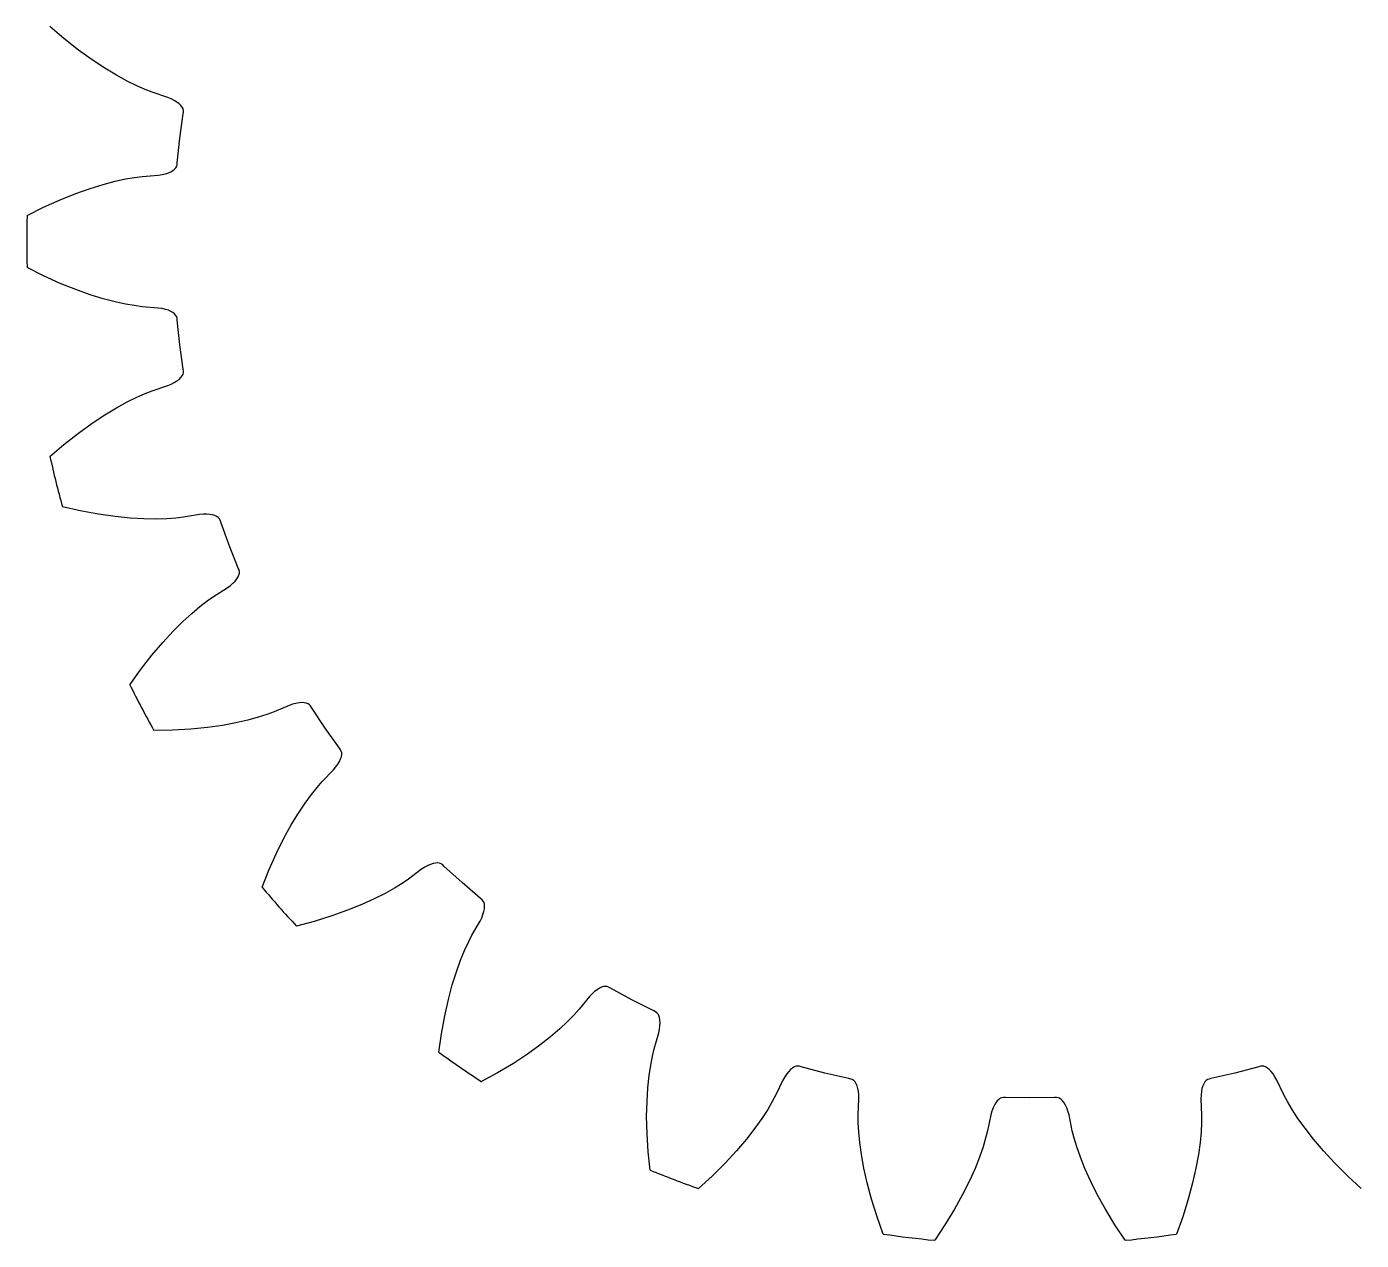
# Model space of a CAD drawing. Extents: x -14.2 to 34.3, y -14.1 to 14.1.
# Drawn here: x -14.16 to 4.68, y -14.1 to 3.03 of the extents above; entities that cross this region are included whole.
import ezdxf

# ---------------------------------------------------------------- set-up
doc = ezdxf.new("R2010")
doc.units = 0

msp = doc.modelspace()

# ---------------------------------------------------------------- linework, layer by layer
at = {"layer": 'layer1'}
for p, q in [((-13.635, 2.864), (-13.832, 3.033)), ((-13.431, 2.703), (-13.635, 2.864)), ((-13.239, 2.565), (-13.431, 2.703)), ((-13.059, 2.446), (-13.239, 2.565)), ((-12.893, 2.347), (-13.059, 2.446)), ((-12.742, 2.264), (-12.893, 2.347)), ((-12.607, 2.198), (-12.742, 2.264)), ((-12.489, 2.146), (-12.607, 2.198)), ((-12.389, 2.107), (-12.489, 2.146)), ((-12.17, 2.034), (-12.389, 2.107)), ((-12.12, 2.013), (-12.17, 2.034)), ((-12.077, 1.991), (-12.12, 2.013)), ((-12.04, 1.968), (-12.077, 1.991)), ((-12.009, 1.945), (-12.04, 1.968)), ((-11.985, 1.921), (-12.009, 1.945)), ((-11.966, 1.897), (-11.985, 1.921)), ((-11.954, 1.874), (-11.966, 1.897)), ((-12, 1.457), (-11.953, 1.801)), ((-11.949, 1.851), (-11.954, 1.874)), ((-11.953, 1.801), (-11.949, 1.828)), ((-11.949, 1.828), (-11.949, 1.851)), ((-12.037, 1.112), (-12, 1.457)), ((-12.303, 0.938), (-12.25, 0.946)), ((-12.25, 0.946), (-12.202, 0.957)), ((-12.202, 0.957), (-12.161, 0.97)), ((-12.161, 0.97), (-12.126, 0.986)), ((-12.126, 0.986), (-12.096, 1.003)), ((-12.096, 1.003), (-12.073, 1.022)), ((-12.073, 1.022), (-12.055, 1.042)), ((-12.055, 1.042), (-12.044, 1.063)), ((-12.044, 1.063), (-12.039, 1.084)), ((-12.039, 1.084), (-12.037, 1.112)), ((-13.265, 0.75), (-13.08, 0.807)), ((-13.08, 0.807), (-12.914, 0.851)), ((-12.914, 0.851), (-12.766, 0.883)), ((-12.766, 0.883), (-12.64, 0.905)), ((-12.64, 0.905), (-12.533, 0.92)), ((-12.533, 0.92), (-12.303, 0.938)), ((-13.924, 0.483), (-13.688, 0.59)), ((-13.688, 0.59), (-13.468, 0.678)), ((-13.468, 0.678), (-13.265, 0.75)), ((-14.156, 0.366), (-13.924, 0.483)), ((-13.924, -0.483), (-14.156, -0.366)), ((-13.688, -0.59), (-13.924, -0.483)), ((-13.468, -0.678), (-13.688, -0.59)), ((-13.265, -0.75), (-13.468, -0.678)), ((-13.08, -0.807), (-13.265, -0.75)), ((-12.914, -0.851), (-13.08, -0.807)), ((-12.766, -0.883), (-12.914, -0.851)), ((-12.64, -0.905), (-12.766, -0.883)), ((-12.533, -0.92), (-12.64, -0.905)), ((-12.303, -0.938), (-12.533, -0.92)), ((-12.25, -0.946), (-12.303, -0.938)), ((-12.202, -0.957), (-12.25, -0.946)), ((-12.161, -0.97), (-12.202, -0.957)), ((-12.126, -0.986), (-12.161, -0.97)), ((-12.096, -1.003), (-12.126, -0.986)), ((-12.073, -1.022), (-12.096, -1.003)), ((-12.055, -1.042), (-12.073, -1.022)), ((-12.044, -1.063), (-12.055, -1.042)), ((-12.039, -1.084), (-12.044, -1.063)), ((-12.037, -1.112), (-12.039, -1.084)), ((-12, -1.457), (-12.037, -1.112)), ((-11.953, -1.801), (-12, -1.457)), ((-11.966, -1.897), (-11.954, -1.874)), ((-11.954, -1.874), (-11.949, -1.851)), ((-11.949, -1.828), (-11.953, -1.801)), ((-11.949, -1.851), (-11.949, -1.828)), ((-12.389, -2.107), (-12.17, -2.034)), ((-12.17, -2.034), (-12.12, -2.013)), ((-12.12, -2.013), (-12.077, -1.991)), ((-12.077, -1.991), (-12.04, -1.968)), ((-12.04, -1.968), (-12.009, -1.945)), ((-12.009, -1.945), (-11.985, -1.921)), ((-11.985, -1.921), (-11.966, -1.897)), ((-12.742, -2.264), (-12.607, -2.198)), ((-12.607, -2.198), (-12.489, -2.146)), ((-12.489, -2.146), (-12.389, -2.107)), ((-13.239, -2.565), (-13.059, -2.446)), ((-13.059, -2.446), (-12.893, -2.347)), ((-12.893, -2.347), (-12.742, -2.264)), ((-13.431, -2.703), (-13.239, -2.565)), ((-13.635, -2.864), (-13.431, -2.703)), ((-13.832, -3.033), (-13.635, -2.864)), ((-13.404, -3.801), (-13.657, -3.743)), ((-13.149, -3.848), (-13.404, -3.801)), ((-12.914, -3.881), (-13.149, -3.848)), ((-12.7, -3.903), (-12.914, -3.881)), ((-12.507, -3.914), (-12.7, -3.903)), ((-12.335, -3.917), (-12.507, -3.914)), ((-12.184, -3.913), (-12.335, -3.917)), ((-12.056, -3.904), (-12.184, -3.913)), ((-11.949, -3.892), (-12.056, -3.904)), ((-11.721, -3.855), (-11.949, -3.892)), ((-11.667, -3.85), (-11.721, -3.855)), ((-11.619, -3.85), (-11.667, -3.85)), ((-11.575, -3.853), (-11.619, -3.85)), ((-11.537, -3.859), (-11.575, -3.853)), ((-11.505, -3.869), (-11.537, -3.859)), ((-11.477, -3.881), (-11.505, -3.869)), ((-11.456, -3.896), (-11.477, -3.881)), ((-11.44, -3.914), (-11.456, -3.896)), ((-11.43, -3.934), (-11.44, -3.914)), ((-11.421, -3.96), (-11.43, -3.934)), ((-11.302, -4.286), (-11.421, -3.96)), ((-11.175, -4.609), (-11.302, -4.286)), ((-11.177, -4.733), (-11.165, -4.706)), ((-11.164, -4.635), (-11.175, -4.609)), ((-11.165, -4.706), (-11.159, -4.68)), ((-11.158, -4.656), (-11.164, -4.635)), ((-11.159, -4.68), (-11.158, -4.656)), ((-11.525, -5.01), (-11.329, -4.887)), ((-11.329, -4.887), (-11.286, -4.855)), ((-11.286, -4.855), (-11.25, -4.823)), ((-11.25, -4.823), (-11.219, -4.792)), ((-11.219, -4.792), (-11.195, -4.762)), ((-11.195, -4.762), (-11.177, -4.733)), ((-11.715, -5.151), (-11.613, -5.072)), ((-11.613, -5.072), (-11.525, -5.01)), ((-11.957, -5.364), (-11.83, -5.248)), ((-11.83, -5.248), (-11.715, -5.151)), ((-12.094, -5.5), (-11.957, -5.364)), ((-12.24, -5.658), (-12.094, -5.5)), ((-12.553, -6.044), (-12.394, -5.839)), ((-12.394, -5.839), (-12.24, -5.658)), ((-12.705, -6.255), (-12.553, -6.044)), ((-10.458, -6.548), (-10.67, -6.639)), ((-10.407, -6.53), (-10.458, -6.548)), ((-10.36, -6.518), (-10.407, -6.53)), ((-10.317, -6.511), (-10.36, -6.518)), ((-10.279, -6.508), (-10.317, -6.511)), ((-10.245, -6.509), (-10.279, -6.508)), ((-10.215, -6.515), (-10.245, -6.509)), ((-10.19, -6.525), (-10.215, -6.515)), ((-10.171, -6.538), (-10.19, -6.525)), ((-10.156, -6.555), (-10.171, -6.538)), ((-10.141, -6.578), (-10.156, -6.555)), ((-9.948, -6.867), (-10.141, -6.578)), ((-11.039, -6.755), (-11.207, -6.793)), ((-10.894, -6.715), (-11.039, -6.755)), ((-10.771, -6.676), (-10.894, -6.715)), ((-10.67, -6.639), (-10.771, -6.676)), ((-12.105, -6.898), (-12.365, -6.903)), ((-11.846, -6.883), (-12.105, -6.898)), ((-11.61, -6.859), (-11.846, -6.883)), ((-11.397, -6.829), (-11.61, -6.859)), ((-11.207, -6.793), (-11.397, -6.829)), ((-9.747, -7.149), (-9.948, -6.867)), ((-9.731, -7.172), (-9.747, -7.149)), ((-9.768, -7.375), (-9.746, -7.338)), ((-9.746, -7.338), (-9.73, -7.303)), ((-9.72, -7.191), (-9.731, -7.172)), ((-9.73, -7.303), (-9.719, -7.271)), ((-9.714, -7.215), (-9.72, -7.191)), ((-9.719, -7.271), (-9.714, -7.241)), ((-9.714, -7.241), (-9.714, -7.215)), ((-9.991, -7.623), (-9.831, -7.456)), ((-9.831, -7.456), (-9.796, -7.415)), ((-9.796, -7.415), (-9.768, -7.375)), ((-10.142, -7.805), (-10.062, -7.704)), ((-10.062, -7.704), (-9.991, -7.623)), ((-10.23, -7.926), (-10.142, -7.805)), ((-10.426, -8.235), (-10.326, -8.07)), ((-10.326, -8.07), (-10.23, -7.926)), ((-10.531, -8.423), (-10.426, -8.235)), ((-10.636, -8.635), (-10.531, -8.423)), ((-10.742, -8.872), (-10.636, -8.635)), ((-8.542, -8.831), (-8.587, -8.86)), ((-8.499, -8.808), (-8.542, -8.831)), ((-8.459, -8.791), (-8.499, -8.808)), ((-8.422, -8.779), (-8.459, -8.791)), ((-8.389, -8.772), (-8.422, -8.779)), ((-8.359, -8.77), (-8.389, -8.772)), ((-8.333, -8.774), (-8.359, -8.77)), ((-8.311, -8.782), (-8.333, -8.774)), ((-8.292, -8.795), (-8.311, -8.782)), ((-8.272, -8.814), (-8.292, -8.795)), ((-8.016, -9.048), (-8.272, -8.814)), ((-10.839, -9.113), (-10.742, -8.872)), ((-8.772, -8.999), (-8.861, -9.06)), ((-8.587, -8.86), (-8.772, -8.999)), ((-9.102, -9.2), (-9.255, -9.278)), ((-8.97, -9.127), (-9.102, -9.2)), ((-8.861, -9.06), (-8.97, -9.127)), ((-7.753, -9.274), (-8.016, -9.048)), ((-9.431, -9.358), (-9.631, -9.438)), ((-9.255, -9.278), (-9.431, -9.358)), ((-7.732, -9.292), (-7.753, -9.274)), ((-7.716, -9.309), (-7.732, -9.292)), ((-7.705, -9.33), (-7.716, -9.309)), ((-7.707, -9.457), (-7.699, -9.419)), ((-7.699, -9.355), (-7.705, -9.33)), ((-7.697, -9.385), (-7.699, -9.355)), ((-7.699, -9.419), (-7.697, -9.385)), ((-10.102, -9.595), (-10.353, -9.661)), ((-9.854, -9.518), (-10.102, -9.595)), ((-9.631, -9.438), (-9.854, -9.518)), ((-7.877, -9.792), (-7.76, -9.592)), ((-7.76, -9.592), (-7.737, -9.544)), ((-7.737, -9.544), (-7.72, -9.499)), ((-7.72, -9.499), (-7.707, -9.457)), ((-7.925, -9.888), (-7.877, -9.792)), ((-7.979, -10.005), (-7.925, -9.888)), ((-8.095, -10.306), (-8.036, -10.144)), ((-8.036, -10.144), (-7.979, -10.005)), ((-8.153, -10.49), (-8.095, -10.306)), ((-8.209, -10.699), (-8.153, -10.49)), ((-6.077, -10.539), (-6.11, -10.56)), ((-6.046, -10.525), (-6.077, -10.539)), ((-6.017, -10.516), (-6.046, -10.525)), ((-5.991, -10.513), (-6.017, -10.516)), ((-5.967, -10.516), (-5.991, -10.513)), ((-5.947, -10.524), (-5.967, -10.516)), ((-5.922, -10.538), (-5.947, -10.524)), ((-5.618, -10.703), (-5.922, -10.538)), ((-8.261, -10.93), (-8.209, -10.699)), ((-6.217, -10.658), (-6.363, -10.837)), ((-6.18, -10.619), (-6.217, -10.658)), ((-6.144, -10.586), (-6.18, -10.619)), ((-6.11, -10.56), (-6.144, -10.586)), ((-5.308, -10.86), (-5.618, -10.703)), ((-6.435, -10.917), (-6.525, -11.008)), ((-6.363, -10.837), (-6.435, -10.917)), ((-5.283, -10.872), (-5.308, -10.86)), ((-5.264, -10.885), (-5.283, -10.872)), ((-5.249, -10.903), (-5.264, -10.885)), ((-5.236, -10.926), (-5.249, -10.903)), ((-5.227, -10.954), (-5.236, -10.926)), ((-8.307, -11.185), (-8.261, -10.93)), ((-6.635, -11.111), (-6.766, -11.223)), ((-6.525, -11.008), (-6.635, -11.111)), ((-5.228, -11.118), (-5.222, -11.07)), ((-5.222, -10.988), (-5.227, -10.954)), ((-5.22, -11.027), (-5.222, -10.988)), ((-5.222, -11.07), (-5.22, -11.027)), ((-8.343, -11.443), (-8.307, -11.185)), ((-6.766, -11.223), (-6.918, -11.343)), ((-5.304, -11.393), (-5.239, -11.171)), ((-5.239, -11.171), (-5.228, -11.118)), ((-7.093, -11.469), (-7.29, -11.6)), ((-6.918, -11.343), (-7.093, -11.469)), ((-5.329, -11.497), (-5.304, -11.393)), ((-7.29, -11.6), (-7.513, -11.733)), ((-5.375, -11.773), (-5.353, -11.624)), ((-5.353, -11.624), (-5.329, -11.497)), ((-3.352, -11.666), (-3.378, -11.687)), ((-3.326, -11.65), (-3.352, -11.666)), ((-3.301, -11.641), (-3.326, -11.65)), ((-3.277, -11.638), (-3.301, -11.641)), ((-3.255, -11.641), (-3.277, -11.638)), ((-3.229, -11.649), (-3.255, -11.641)), ((-2.893, -11.737), (-3.229, -11.649)), ((3.229, -11.649), (2.893, -11.737)), ((3.255, -11.641), (3.229, -11.649)), ((3.277, -11.638), (3.255, -11.641)), ((3.301, -11.641), (3.277, -11.638)), ((3.326, -11.65), (3.301, -11.641)), ((3.352, -11.666), (3.326, -11.65)), ((3.378, -11.687), (3.352, -11.666)), ((-7.513, -11.733), (-7.741, -11.858)), ((-5.393, -11.944), (-5.375, -11.773)), ((-3.486, -11.836), (-3.585, -12.045)), ((-3.459, -11.789), (-3.486, -11.836)), ((-3.432, -11.749), (-3.459, -11.789)), ((-3.405, -11.715), (-3.432, -11.749)), ((-3.378, -11.687), (-3.405, -11.715)), ((-2.555, -11.815), (-2.893, -11.737)), ((-2.528, -11.821), (-2.555, -11.815)), ((-2.507, -11.828), (-2.528, -11.821)), ((-2.487, -11.842), (-2.507, -11.828)), ((-2.469, -11.862), (-2.487, -11.842)), ((-2.454, -11.887), (-2.469, -11.862)), ((2.469, -11.862), (2.454, -11.887)), ((2.487, -11.842), (2.469, -11.862)), ((2.507, -11.828), (2.487, -11.842)), ((2.528, -11.821), (2.507, -11.828)), ((2.555, -11.815), (2.528, -11.821)), ((2.893, -11.737), (2.555, -11.815)), ((3.405, -11.715), (3.378, -11.687)), ((3.432, -11.749), (3.405, -11.715)), ((3.459, -11.789), (3.432, -11.749)), ((3.486, -11.836), (3.459, -11.789)), ((3.585, -12.045), (3.486, -11.836)), ((-5.405, -12.137), (-5.393, -11.944)), ((-3.585, -12.045), (-3.636, -12.14)), ((-2.44, -11.918), (-2.454, -11.887)), ((-2.429, -11.955), (-2.44, -11.918)), ((-2.421, -11.998), (-2.429, -11.955)), ((-2.416, -12.046), (-2.421, -11.998)), ((-2.414, -12.1), (-2.416, -12.046)), ((2.416, -12.046), (2.414, -12.1)), ((2.421, -11.998), (2.416, -12.046)), ((2.429, -11.955), (2.421, -11.998)), ((2.44, -11.918), (2.429, -11.955)), ((2.454, -11.887), (2.44, -11.918)), ((3.636, -12.14), (3.585, -12.045)), ((-5.41, -12.352), (-5.405, -12.137)), ((-3.636, -12.14), (-3.701, -12.25)), ((-2.424, -12.331), (-2.414, -12.1)), ((-0.521, -12.229), (-0.537, -12.274)), ((-0.502, -12.189), (-0.521, -12.229)), ((-0.483, -12.156), (-0.502, -12.189)), ((-0.462, -12.129), (-0.483, -12.156)), ((-0.441, -12.108), (-0.462, -12.129)), ((-0.419, -12.093), (-0.441, -12.108)), ((-0.397, -12.085), (-0.419, -12.093)), ((-0.375, -12.082), (-0.397, -12.085)), ((-0.347, -12.083), (-0.375, -12.082)), ((0, -12.088), (-0.347, -12.083)), ((0.347, -12.083), (0, -12.088)), ((0.375, -12.082), (0.347, -12.083)), ((0.397, -12.085), (0.375, -12.082)), ((0.419, -12.093), (0.397, -12.085)), ((0.441, -12.108), (0.419, -12.093)), ((0.462, -12.129), (0.441, -12.108)), ((0.483, -12.156), (0.462, -12.129)), ((0.502, -12.189), (0.483, -12.156)), ((0.521, -12.229), (0.502, -12.189)), ((0.537, -12.274), (0.521, -12.229)), ((2.414, -12.1), (2.424, -12.331)), ((3.701, -12.25), (3.636, -12.14)), ((-5.405, -12.589), (-5.41, -12.352)), ((-3.784, -12.376), (-3.884, -12.516)), ((-3.701, -12.25), (-3.784, -12.376)), ((-2.422, -12.439), (-2.424, -12.331)), ((-0.552, -12.326), (-0.598, -12.553)), ((-0.537, -12.274), (-0.552, -12.326)), ((0.552, -12.326), (0.537, -12.274)), ((0.598, -12.553), (0.552, -12.326)), ((2.424, -12.331), (2.422, -12.439)), ((3.784, -12.376), (3.701, -12.25)), ((3.884, -12.516), (3.784, -12.376)), ((-5.389, -12.848), (-5.405, -12.589)), ((-3.884, -12.516), (-4.002, -12.669)), ((-2.416, -12.567), (-2.422, -12.439)), ((-2.401, -12.717), (-2.416, -12.567)), ((-0.598, -12.553), (-0.625, -12.657)), ((0.625, -12.657), (0.598, -12.553)), ((2.416, -12.567), (2.401, -12.717)), ((2.422, -12.439), (2.416, -12.567)), ((4.002, -12.669), (3.884, -12.516)), ((-4.002, -12.669), (-4.142, -12.833)), ((-2.378, -12.887), (-2.401, -12.717)), ((-0.662, -12.78), (-0.712, -12.922)), ((-0.625, -12.657), (-0.662, -12.78)), ((0.662, -12.78), (0.625, -12.657)), ((0.712, -12.922), (0.662, -12.78)), ((2.401, -12.717), (2.378, -12.887)), ((4.142, -12.833), (4.002, -12.669)), ((-5.362, -13.107), (-5.389, -12.848)), ((-4.142, -12.833), (-4.302, -13.007)), ((-2.344, -13.078), (-2.378, -12.887)), ((-0.712, -12.922), (-0.775, -13.082)), ((0.775, -13.082), (0.712, -12.922)), ((2.378, -12.887), (2.344, -13.078)), ((4.302, -13.007), (4.142, -12.833)), ((-4.302, -13.007), (-4.486, -13.19)), ((-2.297, -13.288), (-2.344, -13.078)), ((-0.775, -13.082), (-0.854, -13.258)), ((0.854, -13.258), (0.775, -13.082)), ((2.344, -13.078), (2.297, -13.288)), ((4.486, -13.19), (4.302, -13.007)), ((-4.486, -13.19), (-4.678, -13.366)), ((-2.235, -13.517), (-2.297, -13.288)), ((-0.854, -13.258), (-0.95, -13.451)), ((0.95, -13.451), (0.854, -13.258)), ((2.297, -13.288), (2.235, -13.517)), ((4.678, -13.366), (4.486, -13.19)), ((-2.157, -13.764), (-2.235, -13.517)), ((-0.95, -13.451), (-1.065, -13.659)), ((1.065, -13.659), (0.95, -13.451)), ((2.235, -13.517), (2.157, -13.764)), ((-1.065, -13.659), (-1.199, -13.881)), ((1.199, -13.881), (1.065, -13.659)), ((-2.07, -14.009), (-2.157, -13.764)), ((-1.199, -13.881), (-1.343, -14.097)), ((1.343, -14.097), (1.199, -13.881)), ((2.157, -13.764), (2.07, -14.009))]:
    msp.add_line(p, q, dxfattribs=at)
for start, end in [(178.5193, 181.4807), (192.3655, 195.3268), (206.2116, 209.173), (220.0578, 223.0191), (233.904, 236.8653), (247.7501, 250.7114), (261.5963, 264.5576), (275.4424, 278.4037)]:
    msp.add_arc((0, 0), 14.161, start, end, dxfattribs=at)
at = {"layer": 'layer3'}
for p, q in [((-13.635, 2.864), (-13.832, 3.033)), ((-13.431, 2.703), (-13.635, 2.864)), ((-13.239, 2.565), (-13.431, 2.703)), ((-13.059, 2.446), (-13.239, 2.565)), ((-12.893, 2.347), (-13.059, 2.446)), ((-12.742, 2.264), (-12.893, 2.347)), ((-12.607, 2.198), (-12.742, 2.264)), ((-12.489, 2.146), (-12.607, 2.198)), ((-12.389, 2.107), (-12.489, 2.146)), ((-12.17, 2.034), (-12.389, 2.107)), ((-12.12, 2.013), (-12.17, 2.034)), ((-12.077, 1.991), (-12.12, 2.013)), ((-12.04, 1.968), (-12.077, 1.991)), ((-12.009, 1.945), (-12.04, 1.968)), ((-11.985, 1.921), (-12.009, 1.945)), ((-11.966, 1.897), (-11.985, 1.921)), ((-11.954, 1.874), (-11.966, 1.897)), ((-12, 1.457), (-11.953, 1.801)), ((-11.949, 1.851), (-11.954, 1.874)), ((-11.953, 1.801), (-11.949, 1.828)), ((-11.949, 1.828), (-11.949, 1.851)), ((-12.037, 1.112), (-12, 1.457)), ((-12.303, 0.938), (-12.25, 0.946)), ((-12.25, 0.946), (-12.202, 0.957)), ((-12.202, 0.957), (-12.161, 0.97)), ((-12.161, 0.97), (-12.126, 0.986)), ((-12.126, 0.986), (-12.096, 1.003)), ((-12.096, 1.003), (-12.073, 1.022)), ((-12.073, 1.022), (-12.055, 1.042)), ((-12.055, 1.042), (-12.044, 1.063)), ((-12.044, 1.063), (-12.039, 1.084)), ((-12.039, 1.084), (-12.037, 1.112)), ((-13.265, 0.75), (-13.08, 0.807)), ((-13.08, 0.807), (-12.914, 0.851)), ((-12.914, 0.851), (-12.766, 0.883)), ((-12.766, 0.883), (-12.64, 0.905)), ((-12.64, 0.905), (-12.533, 0.92)), ((-12.533, 0.92), (-12.303, 0.938)), ((-13.924, 0.483), (-13.688, 0.59)), ((-13.688, 0.59), (-13.468, 0.678)), ((-13.468, 0.678), (-13.265, 0.75)), ((-14.156, 0.366), (-13.924, 0.483)), ((-13.924, -0.483), (-14.156, -0.366)), ((-13.688, -0.59), (-13.924, -0.483)), ((-13.468, -0.678), (-13.688, -0.59)), ((-13.265, -0.75), (-13.468, -0.678)), ((-13.08, -0.807), (-13.265, -0.75)), ((-12.914, -0.851), (-13.08, -0.807)), ((-12.766, -0.883), (-12.914, -0.851)), ((-12.64, -0.905), (-12.766, -0.883)), ((-12.533, -0.92), (-12.64, -0.905)), ((-12.303, -0.938), (-12.533, -0.92)), ((-12.25, -0.946), (-12.303, -0.938)), ((-12.202, -0.957), (-12.25, -0.946)), ((-12.161, -0.97), (-12.202, -0.957)), ((-12.126, -0.986), (-12.161, -0.97)), ((-12.096, -1.003), (-12.126, -0.986)), ((-12.073, -1.022), (-12.096, -1.003)), ((-12.055, -1.042), (-12.073, -1.022)), ((-12.044, -1.063), (-12.055, -1.042)), ((-12.039, -1.084), (-12.044, -1.063)), ((-12.037, -1.112), (-12.039, -1.084)), ((-12, -1.457), (-12.037, -1.112)), ((-11.953, -1.801), (-12, -1.457)), ((-11.966, -1.897), (-11.954, -1.874)), ((-11.954, -1.874), (-11.949, -1.851)), ((-11.949, -1.828), (-11.953, -1.801)), ((-11.949, -1.851), (-11.949, -1.828)), ((-12.389, -2.107), (-12.17, -2.034)), ((-12.17, -2.034), (-12.12, -2.013)), ((-12.12, -2.013), (-12.077, -1.991)), ((-12.077, -1.991), (-12.04, -1.968)), ((-12.04, -1.968), (-12.009, -1.945)), ((-12.009, -1.945), (-11.985, -1.921)), ((-11.985, -1.921), (-11.966, -1.897)), ((-12.742, -2.264), (-12.607, -2.198)), ((-12.607, -2.198), (-12.489, -2.146)), ((-12.489, -2.146), (-12.389, -2.107)), ((-13.239, -2.565), (-13.059, -2.446)), ((-13.059, -2.446), (-12.893, -2.347)), ((-12.893, -2.347), (-12.742, -2.264)), ((-13.431, -2.703), (-13.239, -2.565)), ((-13.635, -2.864), (-13.431, -2.703)), ((-13.832, -3.033), (-13.635, -2.864)), ((-13.404, -3.801), (-13.657, -3.743)), ((-13.149, -3.848), (-13.404, -3.801)), ((-12.914, -3.881), (-13.149, -3.848)), ((-12.7, -3.903), (-12.914, -3.881)), ((-12.507, -3.914), (-12.7, -3.903)), ((-12.335, -3.917), (-12.507, -3.914)), ((-12.184, -3.913), (-12.335, -3.917)), ((-12.056, -3.904), (-12.184, -3.913)), ((-11.949, -3.892), (-12.056, -3.904)), ((-11.721, -3.855), (-11.949, -3.892)), ((-11.667, -3.85), (-11.721, -3.855)), ((-11.619, -3.85), (-11.667, -3.85)), ((-11.575, -3.853), (-11.619, -3.85)), ((-11.537, -3.859), (-11.575, -3.853)), ((-11.505, -3.869), (-11.537, -3.859)), ((-11.477, -3.881), (-11.505, -3.869)), ((-11.456, -3.896), (-11.477, -3.881)), ((-11.44, -3.914), (-11.456, -3.896)), ((-11.43, -3.934), (-11.44, -3.914)), ((-11.421, -3.96), (-11.43, -3.934)), ((-11.302, -4.286), (-11.421, -3.96)), ((-11.175, -4.609), (-11.302, -4.286)), ((-11.177, -4.733), (-11.165, -4.706)), ((-11.164, -4.635), (-11.175, -4.609)), ((-11.165, -4.706), (-11.159, -4.68)), ((-11.158, -4.656), (-11.164, -4.635)), ((-11.159, -4.68), (-11.158, -4.656)), ((-11.525, -5.01), (-11.329, -4.887)), ((-11.329, -4.887), (-11.286, -4.855)), ((-11.286, -4.855), (-11.25, -4.823)), ((-11.25, -4.823), (-11.219, -4.792)), ((-11.219, -4.792), (-11.195, -4.762)), ((-11.195, -4.762), (-11.177, -4.733)), ((-11.715, -5.151), (-11.613, -5.072)), ((-11.613, -5.072), (-11.525, -5.01)), ((-11.957, -5.364), (-11.83, -5.248)), ((-11.83, -5.248), (-11.715, -5.151)), ((-12.094, -5.5), (-11.957, -5.364)), ((-12.24, -5.658), (-12.094, -5.5)), ((-12.553, -6.044), (-12.394, -5.839)), ((-12.394, -5.839), (-12.24, -5.658)), ((-12.705, -6.255), (-12.553, -6.044)), ((-10.458, -6.548), (-10.67, -6.639)), ((-10.407, -6.53), (-10.458, -6.548)), ((-10.36, -6.518), (-10.407, -6.53)), ((-10.317, -6.511), (-10.36, -6.518)), ((-10.279, -6.508), (-10.317, -6.511)), ((-10.245, -6.509), (-10.279, -6.508)), ((-10.215, -6.515), (-10.245, -6.509)), ((-10.19, -6.525), (-10.215, -6.515)), ((-10.171, -6.538), (-10.19, -6.525)), ((-10.156, -6.555), (-10.171, -6.538)), ((-10.141, -6.578), (-10.156, -6.555)), ((-9.948, -6.867), (-10.141, -6.578)), ((-11.039, -6.755), (-11.207, -6.793)), ((-10.894, -6.715), (-11.039, -6.755)), ((-10.771, -6.676), (-10.894, -6.715)), ((-10.67, -6.639), (-10.771, -6.676)), ((-12.105, -6.898), (-12.365, -6.903)), ((-11.846, -6.883), (-12.105, -6.898)), ((-11.61, -6.859), (-11.846, -6.883)), ((-11.397, -6.829), (-11.61, -6.859)), ((-11.207, -6.793), (-11.397, -6.829)), ((-9.747, -7.149), (-9.948, -6.867)), ((-9.731, -7.172), (-9.747, -7.149)), ((-9.768, -7.375), (-9.746, -7.338)), ((-9.746, -7.338), (-9.73, -7.303)), ((-9.72, -7.191), (-9.731, -7.172)), ((-9.73, -7.303), (-9.719, -7.271)), ((-9.714, -7.215), (-9.72, -7.191)), ((-9.719, -7.271), (-9.714, -7.241)), ((-9.714, -7.241), (-9.714, -7.215)), ((-9.991, -7.623), (-9.831, -7.456)), ((-9.831, -7.456), (-9.796, -7.415)), ((-9.796, -7.415), (-9.768, -7.375)), ((-10.142, -7.805), (-10.062, -7.704)), ((-10.062, -7.704), (-9.991, -7.623)), ((-10.23, -7.926), (-10.142, -7.805)), ((-10.426, -8.235), (-10.326, -8.07)), ((-10.326, -8.07), (-10.23, -7.926)), ((-10.531, -8.423), (-10.426, -8.235)), ((-10.636, -8.635), (-10.531, -8.423)), ((-10.742, -8.872), (-10.636, -8.635)), ((-8.542, -8.831), (-8.587, -8.86)), ((-8.499, -8.808), (-8.542, -8.831)), ((-8.459, -8.791), (-8.499, -8.808)), ((-8.422, -8.779), (-8.459, -8.791)), ((-8.389, -8.772), (-8.422, -8.779)), ((-8.359, -8.77), (-8.389, -8.772)), ((-8.333, -8.774), (-8.359, -8.77)), ((-8.311, -8.782), (-8.333, -8.774)), ((-8.292, -8.795), (-8.311, -8.782)), ((-8.272, -8.814), (-8.292, -8.795)), ((-8.016, -9.048), (-8.272, -8.814)), ((-10.839, -9.113), (-10.742, -8.872)), ((-8.772, -8.999), (-8.861, -9.06)), ((-8.587, -8.86), (-8.772, -8.999)), ((-9.102, -9.2), (-9.255, -9.278)), ((-8.97, -9.127), (-9.102, -9.2)), ((-8.861, -9.06), (-8.97, -9.127)), ((-7.753, -9.274), (-8.016, -9.048)), ((-9.431, -9.358), (-9.631, -9.438)), ((-9.255, -9.278), (-9.431, -9.358)), ((-7.732, -9.292), (-7.753, -9.274)), ((-7.716, -9.309), (-7.732, -9.292)), ((-7.705, -9.33), (-7.716, -9.309)), ((-7.707, -9.457), (-7.699, -9.419)), ((-7.699, -9.355), (-7.705, -9.33)), ((-7.697, -9.385), (-7.699, -9.355)), ((-7.699, -9.419), (-7.697, -9.385)), ((-10.102, -9.595), (-10.353, -9.661)), ((-9.854, -9.518), (-10.102, -9.595)), ((-9.631, -9.438), (-9.854, -9.518)), ((-7.877, -9.792), (-7.76, -9.592)), ((-7.76, -9.592), (-7.737, -9.544)), ((-7.737, -9.544), (-7.72, -9.499)), ((-7.72, -9.499), (-7.707, -9.457)), ((-7.925, -9.888), (-7.877, -9.792)), ((-7.979, -10.005), (-7.925, -9.888)), ((-8.095, -10.306), (-8.036, -10.144)), ((-8.036, -10.144), (-7.979, -10.005)), ((-8.153, -10.49), (-8.095, -10.306)), ((-8.209, -10.699), (-8.153, -10.49)), ((-6.077, -10.539), (-6.11, -10.56)), ((-6.046, -10.525), (-6.077, -10.539)), ((-6.017, -10.516), (-6.046, -10.525)), ((-5.991, -10.513), (-6.017, -10.516)), ((-5.967, -10.516), (-5.991, -10.513)), ((-5.947, -10.524), (-5.967, -10.516)), ((-5.922, -10.538), (-5.947, -10.524)), ((-5.618, -10.703), (-5.922, -10.538)), ((-8.261, -10.93), (-8.209, -10.699)), ((-6.217, -10.658), (-6.363, -10.837)), ((-6.18, -10.619), (-6.217, -10.658)), ((-6.144, -10.586), (-6.18, -10.619)), ((-6.11, -10.56), (-6.144, -10.586)), ((-5.308, -10.86), (-5.618, -10.703)), ((-6.435, -10.917), (-6.525, -11.008)), ((-6.363, -10.837), (-6.435, -10.917)), ((-5.283, -10.872), (-5.308, -10.86)), ((-5.264, -10.885), (-5.283, -10.872)), ((-5.249, -10.903), (-5.264, -10.885)), ((-5.236, -10.926), (-5.249, -10.903)), ((-5.227, -10.954), (-5.236, -10.926)), ((-8.307, -11.185), (-8.261, -10.93)), ((-6.635, -11.111), (-6.766, -11.223)), ((-6.525, -11.008), (-6.635, -11.111)), ((-5.228, -11.118), (-5.222, -11.07)), ((-5.222, -10.988), (-5.227, -10.954)), ((-5.22, -11.027), (-5.222, -10.988)), ((-5.222, -11.07), (-5.22, -11.027)), ((-8.343, -11.443), (-8.307, -11.185)), ((-6.766, -11.223), (-6.918, -11.343)), ((-5.304, -11.393), (-5.239, -11.171)), ((-5.239, -11.171), (-5.228, -11.118)), ((-7.093, -11.469), (-7.29, -11.6)), ((-6.918, -11.343), (-7.093, -11.469)), ((-5.329, -11.497), (-5.304, -11.393)), ((-7.29, -11.6), (-7.513, -11.733)), ((-5.375, -11.773), (-5.353, -11.624)), ((-5.353, -11.624), (-5.329, -11.497)), ((-3.352, -11.666), (-3.378, -11.687)), ((-3.326, -11.65), (-3.352, -11.666)), ((-3.301, -11.641), (-3.326, -11.65)), ((-3.277, -11.638), (-3.301, -11.641)), ((-3.255, -11.641), (-3.277, -11.638)), ((-3.229, -11.649), (-3.255, -11.641)), ((-2.893, -11.737), (-3.229, -11.649)), ((3.229, -11.649), (2.893, -11.737)), ((3.255, -11.641), (3.229, -11.649)), ((3.277, -11.638), (3.255, -11.641)), ((3.301, -11.641), (3.277, -11.638)), ((3.326, -11.65), (3.301, -11.641)), ((3.352, -11.666), (3.326, -11.65)), ((3.378, -11.687), (3.352, -11.666)), ((-7.513, -11.733), (-7.741, -11.858)), ((-5.393, -11.944), (-5.375, -11.773)), ((-3.486, -11.836), (-3.585, -12.045)), ((-3.459, -11.789), (-3.486, -11.836)), ((-3.432, -11.749), (-3.459, -11.789)), ((-3.405, -11.715), (-3.432, -11.749)), ((-3.378, -11.687), (-3.405, -11.715)), ((-2.555, -11.815), (-2.893, -11.737)), ((-2.528, -11.821), (-2.555, -11.815)), ((-2.507, -11.828), (-2.528, -11.821)), ((-2.487, -11.842), (-2.507, -11.828)), ((-2.469, -11.862), (-2.487, -11.842)), ((-2.454, -11.887), (-2.469, -11.862)), ((2.469, -11.862), (2.454, -11.887)), ((2.487, -11.842), (2.469, -11.862)), ((2.507, -11.828), (2.487, -11.842)), ((2.528, -11.821), (2.507, -11.828)), ((2.555, -11.815), (2.528, -11.821)), ((2.893, -11.737), (2.555, -11.815)), ((3.405, -11.715), (3.378, -11.687)), ((3.432, -11.749), (3.405, -11.715)), ((3.459, -11.789), (3.432, -11.749)), ((3.486, -11.836), (3.459, -11.789)), ((3.585, -12.045), (3.486, -11.836)), ((-5.405, -12.137), (-5.393, -11.944)), ((-3.585, -12.045), (-3.636, -12.14)), ((-2.44, -11.918), (-2.454, -11.887)), ((-2.429, -11.955), (-2.44, -11.918)), ((-2.421, -11.998), (-2.429, -11.955)), ((-2.416, -12.046), (-2.421, -11.998)), ((-2.414, -12.1), (-2.416, -12.046)), ((2.416, -12.046), (2.414, -12.1)), ((2.421, -11.998), (2.416, -12.046)), ((2.429, -11.955), (2.421, -11.998)), ((2.44, -11.918), (2.429, -11.955)), ((2.454, -11.887), (2.44, -11.918)), ((3.636, -12.14), (3.585, -12.045)), ((-5.41, -12.352), (-5.405, -12.137)), ((-3.636, -12.14), (-3.701, -12.25)), ((-2.424, -12.331), (-2.414, -12.1)), ((-0.521, -12.229), (-0.537, -12.274)), ((-0.502, -12.189), (-0.521, -12.229)), ((-0.483, -12.156), (-0.502, -12.189)), ((-0.462, -12.129), (-0.483, -12.156)), ((-0.441, -12.108), (-0.462, -12.129)), ((-0.419, -12.093), (-0.441, -12.108)), ((-0.397, -12.085), (-0.419, -12.093)), ((-0.375, -12.082), (-0.397, -12.085)), ((-0.347, -12.083), (-0.375, -12.082)), ((0, -12.088), (-0.347, -12.083)), ((0.347, -12.083), (0, -12.088)), ((0.375, -12.082), (0.347, -12.083)), ((0.397, -12.085), (0.375, -12.082)), ((0.419, -12.093), (0.397, -12.085)), ((0.441, -12.108), (0.419, -12.093)), ((0.462, -12.129), (0.441, -12.108)), ((0.483, -12.156), (0.462, -12.129)), ((0.502, -12.189), (0.483, -12.156)), ((0.521, -12.229), (0.502, -12.189)), ((0.537, -12.274), (0.521, -12.229)), ((2.414, -12.1), (2.424, -12.331)), ((3.701, -12.25), (3.636, -12.14)), ((-5.405, -12.589), (-5.41, -12.352)), ((-3.784, -12.376), (-3.884, -12.516)), ((-3.701, -12.25), (-3.784, -12.376)), ((-2.422, -12.439), (-2.424, -12.331)), ((-0.552, -12.326), (-0.598, -12.553)), ((-0.537, -12.274), (-0.552, -12.326)), ((0.552, -12.326), (0.537, -12.274)), ((0.598, -12.553), (0.552, -12.326)), ((2.424, -12.331), (2.422, -12.439)), ((3.784, -12.376), (3.701, -12.25)), ((3.884, -12.516), (3.784, -12.376)), ((-5.389, -12.848), (-5.405, -12.589)), ((-3.884, -12.516), (-4.002, -12.669)), ((-2.416, -12.567), (-2.422, -12.439)), ((-2.401, -12.717), (-2.416, -12.567)), ((-0.598, -12.553), (-0.625, -12.657)), ((0.625, -12.657), (0.598, -12.553)), ((2.416, -12.567), (2.401, -12.717)), ((2.422, -12.439), (2.416, -12.567)), ((4.002, -12.669), (3.884, -12.516)), ((-4.002, -12.669), (-4.142, -12.833)), ((-2.378, -12.887), (-2.401, -12.717)), ((-0.662, -12.78), (-0.712, -12.922)), ((-0.625, -12.657), (-0.662, -12.78)), ((0.662, -12.78), (0.625, -12.657)), ((0.712, -12.922), (0.662, -12.78)), ((2.401, -12.717), (2.378, -12.887)), ((4.142, -12.833), (4.002, -12.669)), ((-5.362, -13.107), (-5.389, -12.848)), ((-4.142, -12.833), (-4.302, -13.007)), ((-2.344, -13.078), (-2.378, -12.887)), ((-0.712, -12.922), (-0.775, -13.082)), ((0.775, -13.082), (0.712, -12.922)), ((2.378, -12.887), (2.344, -13.078)), ((4.302, -13.007), (4.142, -12.833)), ((-4.302, -13.007), (-4.486, -13.19)), ((-2.297, -13.288), (-2.344, -13.078)), ((-0.775, -13.082), (-0.854, -13.258)), ((0.854, -13.258), (0.775, -13.082)), ((2.344, -13.078), (2.297, -13.288)), ((4.486, -13.19), (4.302, -13.007)), ((-4.486, -13.19), (-4.678, -13.366)), ((-2.235, -13.517), (-2.297, -13.288)), ((-0.854, -13.258), (-0.95, -13.451)), ((0.95, -13.451), (0.854, -13.258)), ((2.297, -13.288), (2.235, -13.517)), ((4.678, -13.366), (4.486, -13.19)), ((-2.157, -13.764), (-2.235, -13.517)), ((-0.95, -13.451), (-1.065, -13.659)), ((1.065, -13.659), (0.95, -13.451)), ((2.235, -13.517), (2.157, -13.764)), ((-1.065, -13.659), (-1.199, -13.881)), ((1.199, -13.881), (1.065, -13.659)), ((-2.07, -14.009), (-2.157, -13.764)), ((-1.199, -13.881), (-1.343, -14.097)), ((1.343, -14.097), (1.199, -13.881)), ((2.157, -13.764), (2.07, -14.009))]:
    msp.add_line(p, q, dxfattribs=at)
for start, end in [(178.5193, 181.4807), (192.3655, 195.3268), (206.2116, 209.173), (220.0578, 223.0191), (233.904, 236.8653), (247.7501, 250.7114), (261.5963, 264.5576), (275.4424, 278.4037)]:
    msp.add_arc((0, 0), 14.161, start, end, dxfattribs=at)

doc.saveas('drawing.dxf')
